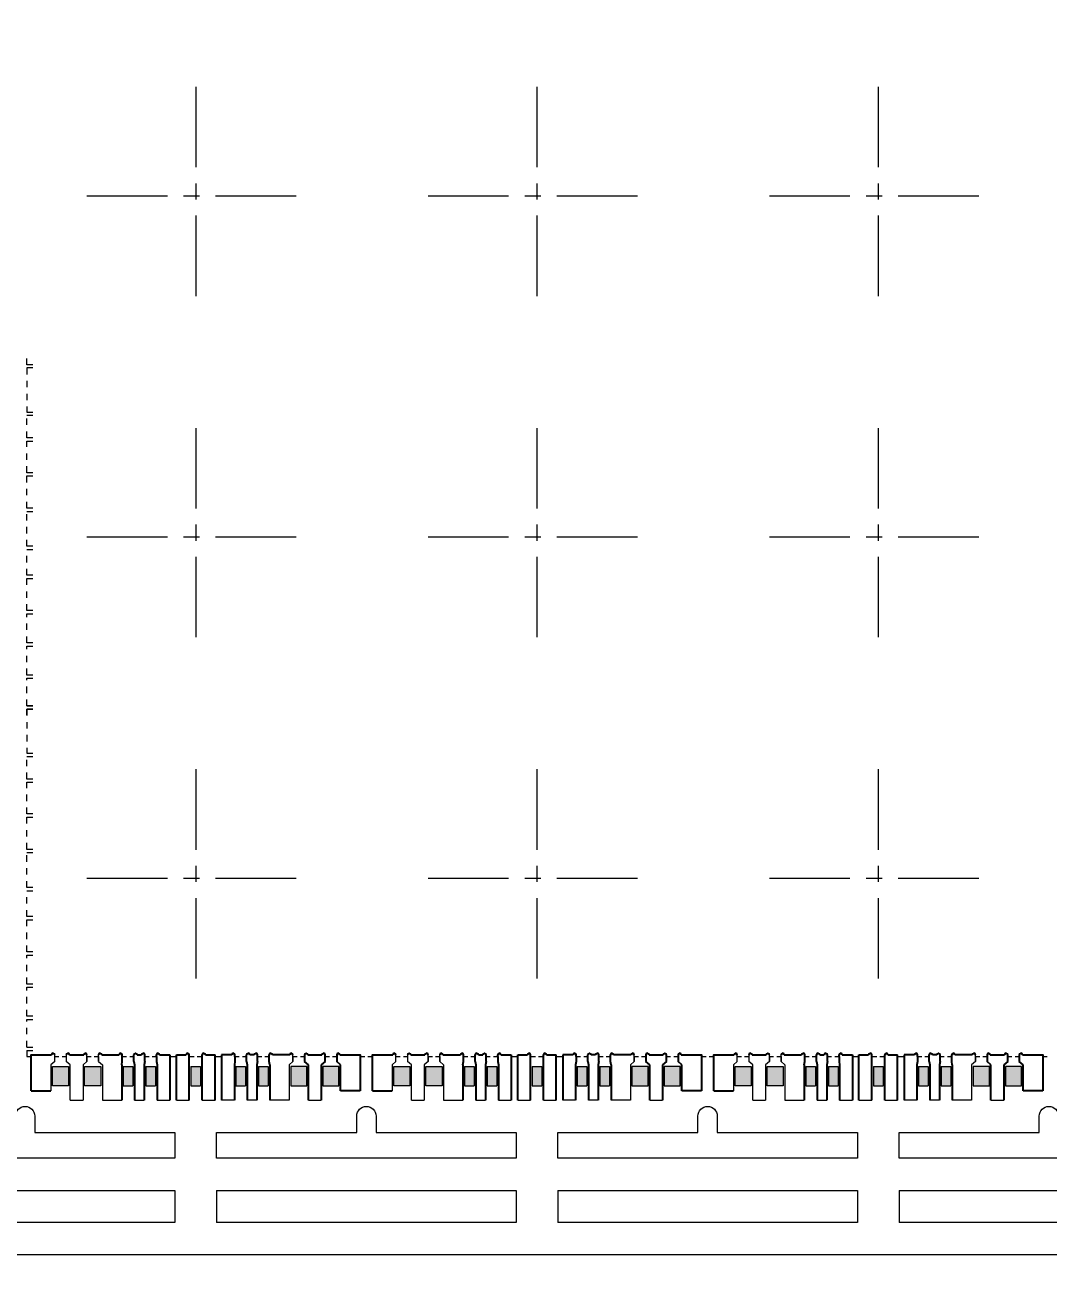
# Model space of a CAD drawing. Header units: millimetres. Extents: x 4066 to 4192, y 1600 to 1759.
# Drawn here: x 4108.54 to 4124.44, y 1672.85 to 1692.32 of the extents above; entities that cross this region are included whole.
import ezdxf

# ---------------------------------------------------------------- set-up
doc = ezdxf.new("R2010")
doc.units = ezdxf.units.MM
doc.linetypes.add('CENTER', pattern=[2, 1.25, -0.25, 0.25, -0.25])
doc.linetypes.add('HIDDEN', pattern=[0.375, 0.25, -0.125])
for name, color, linetype in [('1', 7, 'Continuous'), ('1D', 4, 'Continuous'), ('中心线', 1, 'CENTER')]:
    doc.layers.add(name, color=color, linetype=linetype)
doc.layers.add('AM_8', color=3, linetype='Continuous', lineweight=15)
doc.layers.add('标注线', color=3, linetype='Continuous', lineweight=18)
doc.styles.get("Standard").update_dxf_attribs({"font": 'SimSun.ttf'})
doc.dimstyles.new('ISO-25', dxfattribs={"dimtxt": 0.1, "dimasz": 0.08, "dimexe": 0.015, "dimexo": 0.015, "dimgap": 0.02, "dimtad": 0, "dimzin": 1, "dimdsep": 46, "dimtxsty": 'Standard', "dimcen": 0.1, "dimadec": 0, "dimazin": 0, "dimtfac": 1, "dimtmove": 0, "dimatfit": 3, "dimfxl": 1, "dimarcsym": 0})

# ---------------------------------------------------------------- blocks, each defined once
blk = doc.blocks.new('*D39')
at = {"layer": 'Defpoints', "color": 0, "transparency": 16777216}
for p in [(4129.593, 1745.709), (4094.843, 1673.221), (4096.641, 1661.293)]:
    blk.add_point(p, dxfattribs=at)
at = {"layer": '标注线', "color": 0, "lineweight": 5, "transparency": 16777216}
for p, q in [((4094.843, 1673.206), (4094.843, 1665.293)), ((4094.843, 1665.293), (4096.641, 1663.293)), ((4096.641, 1663.293), (4096.641, 1661.293))]:
    blk.add_line(p, q, dxfattribs=at)
at = {"layer": '标注线', "color": 0, "lineweight": 5, "transparency": 16777216, "insert": (4096.641, 1658.896), "char_height": 1.15, "attachment_point": 5, "rotation": 90}
blk.add_mtext('34.750', dxfattribs=at)

msp = doc.modelspace()

# ---------------------------------------------------------------- hatches: boundary and pattern name
at = {"layer": 'AM_8', "linetype": 'ByBlock'}
h = msp.add_hatch(dxfattribs=at)
h.set_pattern_fill('GLASS', color=3, scale=0.002)
h.set_pattern_definition([(236.3099, (10.63048, 0.03556), (-0.050800067793, -0.101599977535), [0.018316194, -0.1648457968]), (236.3099, (10.631496, 0.032512), (-0.050800067793, -0.101599977535), [0.0109897164, -0.1721722744]), (236.3099, (10.6254, 0.032512), (-0.050800067793, -0.101599977535), [0.0109897164, -0.1721722744])])
h.paths.add_polyline_path([(4108.9681, 1675.8464), (4108.9681, 1676.1464), (4109.2181, 1676.1464), (4109.2181, 1675.8464)])
h.paths.add_polyline_path([(4109.4681, 1675.8464), (4109.4681, 1676.1464), (4109.7181, 1676.1464), (4109.7181, 1675.8464)])
h.paths.add_polyline_path([(4112.6681, 1676.1464), (4112.6681, 1675.8464), (4112.9181, 1675.8464), (4112.9181, 1676.1464)])
h.paths.add_polyline_path([(4113.1681, 1676.1464), (4113.1681, 1675.8464), (4113.4181, 1675.8464), (4113.4181, 1676.1464)])
h.paths.add_polyline_path([(4110.0681, 1676.1464), (4110.0681, 1675.8464), (4110.2181, 1675.8464), (4110.2181, 1676.1464)])
h.paths.add_polyline_path([(4110.4181, 1676.1464), (4110.4181, 1675.8464), (4110.5681, 1675.8464), (4110.5681, 1676.1464)])
h.paths.add_polyline_path([(4112.1681, 1676.1464), (4112.1681, 1675.8464), (4112.3181, 1675.8464), (4112.3181, 1676.1464)])
h.paths.add_polyline_path([(4111.8181, 1676.1464), (4111.8181, 1675.8464), (4111.9681, 1675.8464), (4111.9681, 1676.1464)])
h.paths.add_polyline_path([(4111.1181, 1676.1464), (4111.1181, 1675.8464), (4111.2681, 1675.8464), (4111.2681, 1676.1464)])
h = msp.add_hatch(dxfattribs=at)
h.set_pattern_fill('GLASS', color=3, scale=0.002)
h.set_pattern_definition([(236.3099, (15.93048, 0.03556), (-0.050800067793, -0.101599977535), [0.018316194, -0.1648457968]), (236.3099, (15.931496, 0.032512), (-0.050800067793, -0.101599977535), [0.0109897164, -0.1721722744]), (236.3099, (15.9254, 0.032512), (-0.050800067793, -0.101599977535), [0.0109897164, -0.1721722744])])
h.paths.add_polyline_path([(4114.2681, 1675.8464), (4114.2681, 1676.1464), (4114.5181, 1676.1464), (4114.5181, 1675.8464)])
h.paths.add_polyline_path([(4114.7681, 1675.8464), (4114.7681, 1676.1464), (4115.0181, 1676.1464), (4115.0181, 1675.8464)])
h.paths.add_polyline_path([(4117.9681, 1676.1464), (4117.9681, 1675.8464), (4118.2181, 1675.8464), (4118.2181, 1676.1464)])
h.paths.add_polyline_path([(4118.4681, 1676.1464), (4118.4681, 1675.8464), (4118.7181, 1675.8464), (4118.7181, 1676.1464)])
h.paths.add_polyline_path([(4115.3681, 1676.1464), (4115.3681, 1675.8464), (4115.5181, 1675.8464), (4115.5181, 1676.1464)])
h.paths.add_polyline_path([(4115.7181, 1676.1464), (4115.7181, 1675.8464), (4115.8681, 1675.8464), (4115.8681, 1676.1464)])
h.paths.add_polyline_path([(4117.4681, 1676.1464), (4117.4681, 1675.8464), (4117.6181, 1675.8464), (4117.6181, 1676.1464)])
h.paths.add_polyline_path([(4117.1181, 1676.1464), (4117.1181, 1675.8464), (4117.2681, 1675.8464), (4117.2681, 1676.1464)])
h.paths.add_polyline_path([(4116.4181, 1676.1464), (4116.4181, 1675.8464), (4116.5681, 1675.8464), (4116.5681, 1676.1464)])
h = msp.add_hatch(dxfattribs=at)
h.set_pattern_fill('GLASS', color=3, scale=0.002)
h.set_pattern_definition([(236.3099, (21.23048, 0.03556), (-0.050800067793, -0.101599977535), [0.018316194, -0.1648457968]), (236.3099, (21.231496, 0.032512), (-0.050800067793, -0.101599977535), [0.0109897164, -0.1721722744]), (236.3099, (21.2254, 0.032512), (-0.050800067793, -0.101599977535), [0.0109897164, -0.1721722744])])
h.paths.add_polyline_path([(4119.5681, 1675.8464), (4119.5681, 1676.1464), (4119.8181, 1676.1464), (4119.8181, 1675.8464)])
h.paths.add_polyline_path([(4120.0681, 1675.8464), (4120.0681, 1676.1464), (4120.3181, 1676.1464), (4120.3181, 1675.8464)])
h.paths.add_polyline_path([(4123.2681, 1676.1464), (4123.2681, 1675.8464), (4123.5181, 1675.8464), (4123.5181, 1676.1464)])
h.paths.add_polyline_path([(4123.7681, 1676.1464), (4123.7681, 1675.8464), (4124.0181, 1675.8464), (4124.0181, 1676.1464)])
h.paths.add_polyline_path([(4120.6681, 1676.1464), (4120.6681, 1675.8464), (4120.8181, 1675.8464), (4120.8181, 1676.1464)])
h.paths.add_polyline_path([(4121.0181, 1676.1464), (4121.0181, 1675.8464), (4121.1681, 1675.8464), (4121.1681, 1676.1464)])
h.paths.add_polyline_path([(4122.7681, 1676.1464), (4122.7681, 1675.8464), (4122.9181, 1675.8464), (4122.9181, 1676.1464)])
h.paths.add_polyline_path([(4122.4181, 1676.1464), (4122.4181, 1675.8464), (4122.5681, 1675.8464), (4122.5681, 1676.1464)])
h.paths.add_polyline_path([(4121.7181, 1676.1464), (4121.7181, 1675.8464), (4121.8681, 1675.8464), (4121.8681, 1676.1464)])

# ---------------------------------------------------------------- linework, layer by layer
at = {"lineweight": 5}
for p, q in [((4109.0031, 1676.2214, 0.0291), (4108.9431, 1676.1714, 0.0291)), ((4108.9431, 1676.1714, 0.0291), (4108.9431, 1675.7686, 0.0291)), ((4109.0031, 1676.2214, 0.0291), (4109.0031, 1676.3264, 0.0291)), ((4109.1831, 1676.3264, 0.0291), (4109.1831, 1676.2214, 0.0291)), ((4109.2431, 1676.1714, 0.0291), (4109.1831, 1676.2214, 0.0291)), ((4109.2431, 1675.6214, 0.0291), (4109.2431, 1676.1714, 0.0291)), ((4109.5031, 1676.2214, 0.0291), (4109.4431, 1676.1714, 0.0291)), ((4109.4431, 1676.1714, 0.0291), (4109.4431, 1675.6214, 0.0291)), ((4109.5031, 1676.2214, 0.0291), (4109.5031, 1676.3264, 0.0291)), ((4109.5031, 1676.3014, 0.0291), (4109.5031, 1676.2214, 0.0291)), ((4109.6831, 1676.2214, 0.0291), (4109.6831, 1676.3264, 0.0291)), ((4109.6831, 1676.3014, 0.0291), (4109.6831, 1676.2214, 0.0291)), ((4109.6831, 1676.2214, 0.0291), (4109.7431, 1676.1714, 0.0291)), ((4109.7431, 1676.1714, 0.0291), (4109.7431, 1675.6214, 0.0291)), ((4112.7031, 1676.2214, 0.0291), (4112.6431, 1676.1714, 0.0291)), ((4112.6431, 1676.1714, 0.0291), (4112.6431, 1675.6214, 0.0291)), ((4112.7031, 1676.2214, 0.0291), (4112.7031, 1676.3264, 0.0291)), ((4112.7031, 1676.3014, 0.0291), (4112.7031, 1676.2214, 0.0291)), ((4114.3031, 1676.2214, 0.0291), (4114.2431, 1676.1714, 0.0291)), ((4114.2431, 1676.1714, 0.0291), (4114.2431, 1675.7686, 0.0291)), ((4114.3031, 1676.2214, 0.0291), (4114.3031, 1676.3264, 0.0291)), ((4114.4831, 1676.3264, 0.0291), (4114.4831, 1676.2214, 0.0291)), ((4114.5431, 1676.1714, 0.0291), (4114.4831, 1676.2214, 0.0291)), ((4114.5431, 1675.6214, 0.0291), (4114.5431, 1676.1714, 0.0291)), ((4114.8031, 1676.2214, 0.0291), (4114.7431, 1676.1714, 0.0291)), ((4114.7431, 1676.1714, 0.0291), (4114.7431, 1675.6214, 0.0291)), ((4114.8031, 1676.2214, 0.0291), (4114.8031, 1676.3264, 0.0291)), ((4114.8031, 1676.3014, 0.0291), (4114.8031, 1676.2214, 0.0291)), ((4114.9831, 1676.2214, 0.0291), (4114.9831, 1676.3264, 0.0291)), ((4114.9831, 1676.3014, 0.0291), (4114.9831, 1676.2214, 0.0291)), ((4114.9831, 1676.2214, 0.0291), (4115.0431, 1676.1714, 0.0291)), ((4115.0431, 1676.1714, 0.0291), (4115.0431, 1675.6214, 0.0291)), ((4118.0031, 1676.2214, 0.0291), (4117.9431, 1676.1714, 0.0291)), ((4117.9431, 1676.1714, 0.0291), (4117.9431, 1675.6214, 0.0291)), ((4118.0031, 1676.2214, 0.0291), (4118.0031, 1676.3264, 0.0291)), ((4118.0031, 1676.3014, 0.0291), (4118.0031, 1676.2214, 0.0291)), ((4119.6031, 1676.2214, 0.0291), (4119.5431, 1676.1714, 0.0291)), ((4119.5431, 1676.1714, 0.0291), (4119.5431, 1675.7686, 0.0291)), ((4119.6031, 1676.2214, 0.0291), (4119.6031, 1676.3264, 0.0291)), ((4119.7831, 1676.3264, 0.0291), (4119.7831, 1676.2214, 0.0291)), ((4119.8431, 1676.1714, 0.0291), (4119.7831, 1676.2214, 0.0291)), ((4119.8431, 1675.6214, 0.0291), (4119.8431, 1676.1714, 0.0291)), ((4120.1031, 1676.2214, 0.0291), (4120.0431, 1676.1714, 0.0291)), ((4120.0431, 1676.1714, 0.0291), (4120.0431, 1675.6214, 0.0291)), ((4120.1031, 1676.2214, 0.0291), (4120.1031, 1676.3264, 0.0291)), ((4120.1031, 1676.3014, 0.0291), (4120.1031, 1676.2214, 0.0291)), ((4120.2831, 1676.2214, 0.0291), (4120.2831, 1676.3264, 0.0291)), ((4120.2831, 1676.3014, 0.0291), (4120.2831, 1676.2214, 0.0291)), ((4120.2831, 1676.2214, 0.0291), (4120.3431, 1676.1714, 0.0291)), ((4120.3431, 1676.1714, 0.0291), (4120.3431, 1675.6214, 0.0291)), ((4123.3031, 1676.2214, 0.0291), (4123.2431, 1676.1714, 0.0291)), ((4123.2431, 1676.1714, 0.0291), (4123.2431, 1675.6214, 0.0291)), ((4123.3031, 1676.2214, 0.0291), (4123.3031, 1676.3264, 0.0291)), ((4123.3031, 1676.3014, 0.0291), (4123.3031, 1676.2214, 0.0291)), ((4109.2431, 1675.6214, 0.0291), (4109.4431, 1675.6214, 0.0291)), ((4109.7431, 1675.6214, 0.0291), (4110.0431, 1675.6214, 0.0291)), ((4110.2431, 1675.6214, 0.0291), (4110.3931, 1675.6214, 0.0291)), ((4110.5931, 1675.6214, 0.0291), (4110.7931, 1675.6214, 0.0291)), ((4110.8931, 1675.6214, 0.0291), (4111.0931, 1675.6214, 0.0291)), ((4111.2931, 1675.6214, 0.0291), (4111.4931, 1675.6214, 0.0291)), ((4111.7931, 1675.6214, 0.0291), (4111.5931, 1675.6214, 0.0291)), ((4112.1431, 1675.6214, 0.0291), (4111.9931, 1675.6214, 0.0291)), ((4112.6431, 1675.6214, 0.0291), (4112.3431, 1675.6214, 0.0291)), ((4112.9431, 1675.6214, 0.0291), (4113.1431, 1675.6214, 0.0291)), ((4114.5431, 1675.6214, 0.0291), (4114.7431, 1675.6214, 0.0291)), ((4115.0431, 1675.6214, 0.0291), (4115.3431, 1675.6214, 0.0291)), ((4115.5431, 1675.6214, 0.0291), (4115.6931, 1675.6214, 0.0291)), ((4115.8931, 1675.6214, 0.0291), (4116.0931, 1675.6214, 0.0291)), ((4116.1931, 1675.6214, 0.0291), (4116.3931, 1675.6214, 0.0291)), ((4116.5931, 1675.6214, 0.0291), (4116.7931, 1675.6214, 0.0291)), ((4117.0931, 1675.6214, 0.0291), (4116.8931, 1675.6214, 0.0291)), ((4117.4431, 1675.6214, 0.0291), (4117.2931, 1675.6214, 0.0291)), ((4117.9431, 1675.6214, 0.0291), (4117.6431, 1675.6214, 0.0291)), ((4118.2431, 1675.6214, 0.0291), (4118.4431, 1675.6214, 0.0291)), ((4119.8431, 1675.6214, 0.0291), (4120.0431, 1675.6214, 0.0291)), ((4120.3431, 1675.6214, 0.0291), (4120.6431, 1675.6214, 0.0291)), ((4120.8431, 1675.6214, 0.0291), (4120.9931, 1675.6214, 0.0291)), ((4121.1931, 1675.6214, 0.0291), (4121.3931, 1675.6214, 0.0291)), ((4121.4931, 1675.6214, 0.0291), (4121.6931, 1675.6214, 0.0291)), ((4121.8931, 1675.6214, 0.0291), (4122.0931, 1675.6214, 0.0291)), ((4122.3931, 1675.6214, 0.0291), (4122.1931, 1675.6214, 0.0291)), ((4122.7431, 1675.6214, 0.0291), (4122.5931, 1675.6214, 0.0291)), ((4123.2431, 1675.6214, 0.0291), (4122.9431, 1675.6214, 0.0291)), ((4123.5431, 1675.6214, 0.0291), (4123.7431, 1675.6214, 0.0291))]:
    msp.add_line(p, q, dxfattribs=at)
at = {"color": 0}
for p, q in [((4110.0431, 1676.1714, 0.0291), (4110.0531, 1676.2214, 0.0291)), ((4110.0431, 1676.1714, 0.0291), (4110.0431, 1675.6214, 0.0291)), ((4110.0531, 1676.2214, 0.0291), (4110.0531, 1676.3014, 0.0291)), ((4110.2331, 1676.2214, 0.0291), (4110.2431, 1676.1714, 0.0291)), ((4110.2431, 1676.1714, 0.0291), (4110.2431, 1675.6214, 0.0291)), ((4110.4031, 1676.2214, 0.0291), (4110.3931, 1676.1714, 0.0291)), ((4110.3931, 1676.1714, 0.0291), (4110.3931, 1675.6214, 0.0291)), ((4110.5831, 1676.3014, 0.0291), (4110.5831, 1676.2214, 0.0291)), ((4110.5831, 1676.2214, 0.0291), (4110.5931, 1676.1714, 0.0291)), ((4110.5931, 1676.1714, 0.0291), (4110.5931, 1675.6214, 0.0291)), ((4110.8931, 1675.6214, 0.0291), (4110.8931, 1676.3264, 0.0291)), ((4111.0931, 1675.6214, 0.0291), (4111.0931, 1676.3264, 0.0291)), ((4111.2931, 1675.6214, 0.0291), (4111.2931, 1676.3264, 0.0291)), ((4111.4931, 1675.6214, 0.0291), (4111.4931, 1676.3264, 0.0291)), ((4111.8031, 1676.2214, 0.0291), (4111.7931, 1676.1714, 0.0291)), ((4111.7931, 1676.1714, 0.0291), (4111.7931, 1675.6214, 0.0291)), ((4111.8031, 1676.3014, 0.0291), (4111.8031, 1676.2214, 0.0291)), ((4111.9831, 1676.2214, 0.0291), (4111.9931, 1676.1714, 0.0291)), ((4111.9931, 1676.1714, 0.0291), (4111.9931, 1675.6214, 0.0291)), ((4112.1531, 1676.2214, 0.0291), (4112.1431, 1676.1714, 0.0291)), ((4112.1431, 1676.1714, 0.0291), (4112.1431, 1675.6214, 0.0291)), ((4112.3331, 1676.2214, 0.0291), (4112.3331, 1676.3014, 0.0291)), ((4112.3431, 1676.1714, 0.0291), (4112.3331, 1676.2214, 0.0291)), ((4112.3431, 1676.1714, 0.0291), (4112.3431, 1675.6214, 0.0291)), ((4112.8831, 1676.3264, 0.0291), (4112.8831, 1676.2214, 0.0291)), ((4113.2031, 1676.2214, 0.0291), (4113.2031, 1676.3264, 0.0291)), ((4113.3831, 1676.3264, 0.0291), (4113.3831, 1676.2214, 0.0291)), ((4115.3431, 1676.1714, 0.0291), (4115.3531, 1676.2214, 0.0291)), ((4115.3431, 1676.1714, 0.0291), (4115.3431, 1675.6214, 0.0291)), ((4115.3531, 1676.2214, 0.0291), (4115.3531, 1676.3014, 0.0291)), ((4115.5331, 1676.2214, 0.0291), (4115.5431, 1676.1714, 0.0291)), ((4115.5431, 1676.1714, 0.0291), (4115.5431, 1675.6214, 0.0291)), ((4115.7031, 1676.2214, 0.0291), (4115.6931, 1676.1714, 0.0291)), ((4115.6931, 1676.1714, 0.0291), (4115.6931, 1675.6214, 0.0291)), ((4115.8831, 1676.3014, 0.0291), (4115.8831, 1676.2214, 0.0291)), ((4115.8831, 1676.2214, 0.0291), (4115.8931, 1676.1714, 0.0291)), ((4115.8931, 1676.1714, 0.0291), (4115.8931, 1675.6214, 0.0291)), ((4116.1931, 1675.6214, 0.0291), (4116.1931, 1676.3264, 0.0291)), ((4116.3931, 1675.6214, 0.0291), (4116.3931, 1676.3264, 0.0291)), ((4116.5931, 1675.6214, 0.0291), (4116.5931, 1676.3264, 0.0291)), ((4116.7931, 1675.6214, 0.0291), (4116.7931, 1676.3264, 0.0291)), ((4117.1031, 1676.2214, 0.0291), (4117.0931, 1676.1714, 0.0291)), ((4117.0931, 1676.1714, 0.0291), (4117.0931, 1675.6214, 0.0291)), ((4117.1031, 1676.3014, 0.0291), (4117.1031, 1676.2214, 0.0291)), ((4117.2831, 1676.2214, 0.0291), (4117.2931, 1676.1714, 0.0291)), ((4117.2931, 1676.1714, 0.0291), (4117.2931, 1675.6214, 0.0291)), ((4117.4531, 1676.2214, 0.0291), (4117.4431, 1676.1714, 0.0291)), ((4117.4431, 1676.1714, 0.0291), (4117.4431, 1675.6214, 0.0291)), ((4117.6331, 1676.2214, 0.0291), (4117.6331, 1676.3014, 0.0291)), ((4117.6431, 1676.1714, 0.0291), (4117.6331, 1676.2214, 0.0291)), ((4117.6431, 1676.1714, 0.0291), (4117.6431, 1675.6214, 0.0291)), ((4118.1831, 1676.3264, 0.0291), (4118.1831, 1676.2214, 0.0291)), ((4118.5031, 1676.2214, 0.0291), (4118.5031, 1676.3264, 0.0291)), ((4118.6831, 1676.3264, 0.0291), (4118.6831, 1676.2214, 0.0291)), ((4120.6431, 1676.1714, 0.0291), (4120.6531, 1676.2214, 0.0291)), ((4120.6431, 1676.1714, 0.0291), (4120.6431, 1675.6214, 0.0291)), ((4120.6531, 1676.2214, 0.0291), (4120.6531, 1676.3014, 0.0291)), ((4120.8331, 1676.2214, 0.0291), (4120.8431, 1676.1714, 0.0291)), ((4120.8431, 1676.1714, 0.0291), (4120.8431, 1675.6214, 0.0291)), ((4121.0031, 1676.2214, 0.0291), (4120.9931, 1676.1714, 0.0291)), ((4120.9931, 1676.1714, 0.0291), (4120.9931, 1675.6214, 0.0291)), ((4121.1831, 1676.3014, 0.0291), (4121.1831, 1676.2214, 0.0291)), ((4121.1831, 1676.2214, 0.0291), (4121.1931, 1676.1714, 0.0291)), ((4121.1931, 1676.1714, 0.0291), (4121.1931, 1675.6214, 0.0291)), ((4121.4931, 1675.6214, 0.0291), (4121.4931, 1676.3264, 0.0291)), ((4121.6931, 1675.6214, 0.0291), (4121.6931, 1676.3264, 0.0291)), ((4121.8931, 1675.6214, 0.0291), (4121.8931, 1676.3264, 0.0291)), ((4122.0931, 1675.6214, 0.0291), (4122.0931, 1676.3264, 0.0291)), ((4122.4031, 1676.2214, 0.0291), (4122.3931, 1676.1714, 0.0291)), ((4122.3931, 1676.1714, 0.0291), (4122.3931, 1675.6214, 0.0291)), ((4122.4031, 1676.3014, 0.0291), (4122.4031, 1676.2214, 0.0291)), ((4122.5831, 1676.2214, 0.0291), (4122.5931, 1676.1714, 0.0291)), ((4122.5931, 1676.1714, 0.0291), (4122.5931, 1675.6214, 0.0291)), ((4122.7531, 1676.2214, 0.0291), (4122.7431, 1676.1714, 0.0291)), ((4122.7431, 1676.1714, 0.0291), (4122.7431, 1675.6214, 0.0291)), ((4122.9331, 1676.2214, 0.0291), (4122.9331, 1676.3014, 0.0291)), ((4122.9431, 1676.1714, 0.0291), (4122.9331, 1676.2214, 0.0291)), ((4122.9431, 1676.1714, 0.0291), (4122.9431, 1675.6214, 0.0291)), ((4123.4831, 1676.3264, 0.0291), (4123.4831, 1676.2214, 0.0291)), ((4123.8031, 1676.2214, 0.0291), (4123.8031, 1676.3264, 0.0291)), ((4123.9831, 1676.3264, 0.0291), (4123.9831, 1676.2214, 0.0291))]:
    msp.add_line(p, q, dxfattribs=at)
for p, q in [((4110.0531, 1676.3014, 0.0291), (4110.0531, 1676.3264, 0.0291)), ((4110.2331, 1676.2214, 0.0291), (4110.2331, 1676.3264, 0.0291)), ((4110.4031, 1676.2214, 0.0291), (4110.4031, 1676.3264, 0.0291)), ((4110.5831, 1676.3014, 0.0291), (4110.5831, 1676.3264, 0.0291)), ((4111.8031, 1676.3014, 0.0291), (4111.8031, 1676.3264, 0.0291)), ((4111.9831, 1676.2214, 0.0291), (4111.9831, 1676.3264, 0.0291)), ((4112.1531, 1676.2214, 0.0291), (4112.1531, 1676.3264, 0.0291)), ((4112.3331, 1676.3014, 0.0291), (4112.3331, 1676.3264, 0.0291)), ((4112.9431, 1676.1714, 0.0291), (4112.8831, 1676.2214, 0.0291)), ((4112.9431, 1675.6214, 0.0291), (4112.9431, 1676.1714, 0.0291)), ((4113.2031, 1676.2214, 0.0291), (4113.1431, 1676.1714, 0.0291)), ((4113.1431, 1676.1714, 0.0291), (4113.1431, 1675.6214, 0.0291)), ((4113.4431, 1676.1714, 0.0291), (4113.3831, 1676.2214, 0.0291)), ((4113.4431, 1675.7686, 0.0291), (4113.4431, 1676.1714, 0.0291)), ((4115.3531, 1676.3014, 0.0291), (4115.3531, 1676.3264, 0.0291)), ((4115.5331, 1676.2214, 0.0291), (4115.5331, 1676.3264, 0.0291)), ((4115.7031, 1676.2214, 0.0291), (4115.7031, 1676.3264, 0.0291)), ((4115.8831, 1676.3014, 0.0291), (4115.8831, 1676.3264, 0.0291)), ((4117.1031, 1676.3014, 0.0291), (4117.1031, 1676.3264, 0.0291)), ((4117.2831, 1676.2214, 0.0291), (4117.2831, 1676.3264, 0.0291)), ((4117.4531, 1676.2214, 0.0291), (4117.4531, 1676.3264, 0.0291)), ((4117.6331, 1676.3014, 0.0291), (4117.6331, 1676.3264, 0.0291)), ((4118.2431, 1676.1714, 0.0291), (4118.1831, 1676.2214, 0.0291)), ((4118.2431, 1675.6214, 0.0291), (4118.2431, 1676.1714, 0.0291)), ((4118.5031, 1676.2214, 0.0291), (4118.4431, 1676.1714, 0.0291)), ((4118.4431, 1676.1714, 0.0291), (4118.4431, 1675.6214, 0.0291)), ((4118.7431, 1676.1714, 0.0291), (4118.6831, 1676.2214, 0.0291)), ((4118.7431, 1675.7686, 0.0291), (4118.7431, 1676.1714, 0.0291)), ((4120.6531, 1676.3014, 0.0291), (4120.6531, 1676.3264, 0.0291)), ((4120.8331, 1676.2214, 0.0291), (4120.8331, 1676.3264, 0.0291)), ((4121.0031, 1676.2214, 0.0291), (4121.0031, 1676.3264, 0.0291)), ((4121.1831, 1676.3014, 0.0291), (4121.1831, 1676.3264, 0.0291)), ((4122.4031, 1676.3014, 0.0291), (4122.4031, 1676.3264, 0.0291)), ((4122.5831, 1676.2214, 0.0291), (4122.5831, 1676.3264, 0.0291)), ((4122.7531, 1676.2214, 0.0291), (4122.7531, 1676.3264, 0.0291)), ((4122.9331, 1676.3014, 0.0291), (4122.9331, 1676.3264, 0.0291)), ((4123.5431, 1676.1714, 0.0291), (4123.4831, 1676.2214, 0.0291)), ((4123.5431, 1675.6214, 0.0291), (4123.5431, 1676.1714, 0.0291)), ((4123.8031, 1676.2214, 0.0291), (4123.7431, 1676.1714, 0.0291)), ((4123.7431, 1676.1714, 0.0291), (4123.7431, 1675.6214, 0.0291)), ((4124.0431, 1676.1714, 0.0291), (4123.9831, 1676.2214, 0.0291)), ((4124.0431, 1675.7686, 0.0291), (4124.0431, 1676.1714, 0.0291)), ((4108.6381, 1675.7686, 0.0291), (4108.9431, 1675.7686, 0.0291)), ((4113.7481, 1675.7686, 0.0291), (4113.4431, 1675.7686, 0.0291)), ((4113.9381, 1675.7686, 0.0291), (4114.2431, 1675.7686, 0.0291)), ((4119.0481, 1675.7686, 0.0291), (4118.7431, 1675.7686, 0.0291)), ((4119.2381, 1675.7686, 0.0291), (4119.5431, 1675.7686, 0.0291)), ((4124.3481, 1675.7686, 0.0291), (4124.0431, 1675.7686, 0.0291))]:
    msp.add_line(p, q)
at = {"color": 0, "elevation": 0.0291}
for points in [[(4108.6381, 1675.7686), (4108.6381, 1676.3264), (4108.9531, 1676.3264)], [(4109.2331, 1676.3264), (4109.4531, 1676.3264)], [(4109.7331, 1676.3264), (4110.0031, 1676.3264)], [(4110.2831, 1676.3264), (4110.3531, 1676.3264)], [(4110.6331, 1676.3264), (4110.7931, 1676.3264)], [(4110.7931, 1676.3264), (4110.7931, 1675.6214)], [(4110.8931, 1676.3264), (4111.0431, 1676.3264)], [(4111.3431, 1676.3264), (4111.4931, 1676.3264)], [(4111.5931, 1676.3264), (4111.5931, 1675.6214)], [(4111.7531, 1676.3264), (4111.5931, 1676.3264)], [(4112.1031, 1676.3264), (4112.0331, 1676.3264)], [(4112.6531, 1676.3264), (4112.3831, 1676.3264)], [(4112.9331, 1676.3264), (4113.1531, 1676.3264)], [(4113.4331, 1676.3264), (4113.7481, 1676.3264), (4113.7481, 1675.7686)], [(4113.9381, 1675.7686), (4113.9381, 1676.3264), (4114.2531, 1676.3264)], [(4114.5331, 1676.3264), (4114.7531, 1676.3264)], [(4115.0331, 1676.3264), (4115.3031, 1676.3264)], [(4115.5831, 1676.3264), (4115.6531, 1676.3264)], [(4115.9331, 1676.3264), (4116.0931, 1676.3264)], [(4116.0931, 1676.3264), (4116.0931, 1675.6214)], [(4116.1931, 1676.3264), (4116.3431, 1676.3264)], [(4116.6431, 1676.3264), (4116.7931, 1676.3264)], [(4116.8931, 1676.3264), (4116.8931, 1675.6214)], [(4117.0531, 1676.3264), (4116.8931, 1676.3264)], [(4117.4031, 1676.3264), (4117.3331, 1676.3264)], [(4117.9531, 1676.3264), (4117.6831, 1676.3264)], [(4118.2331, 1676.3264), (4118.4531, 1676.3264)], [(4118.7331, 1676.3264), (4119.0481, 1676.3264), (4119.0481, 1675.7686)], [(4119.2381, 1675.7686), (4119.2381, 1676.3264), (4119.5531, 1676.3264)], [(4119.8331, 1676.3264), (4120.0531, 1676.3264)], [(4120.3331, 1676.3264), (4120.6031, 1676.3264)], [(4120.8831, 1676.3264), (4120.9531, 1676.3264)], [(4121.2331, 1676.3264), (4121.3931, 1676.3264)], [(4121.3931, 1676.3264), (4121.3931, 1675.6214)], [(4121.4931, 1676.3264), (4121.6431, 1676.3264)], [(4121.9431, 1676.3264), (4122.0931, 1676.3264)], [(4122.1931, 1676.3264), (4122.1931, 1675.6214)], [(4122.3531, 1676.3264), (4122.1931, 1676.3264)], [(4122.7031, 1676.3264), (4122.6331, 1676.3264)], [(4123.2531, 1676.3264), (4122.9831, 1676.3264)], [(4123.5331, 1676.3264), (4123.7531, 1676.3264)], [(4124.0331, 1676.3264), (4124.3481, 1676.3264), (4124.3481, 1675.7686)]]:
    msp.add_lwpolyline(points, dxfattribs=at)
for centre in [(4108.9781, 1676.3264, 0.0291), (4109.2081, 1676.3264, 0.0291), (4109.4781, 1676.3264, 0.0291), (4109.7081, 1676.3264, 0.0291), (4110.0281, 1676.3264, 0.0291), (4110.2581, 1676.3264, 0.0291), (4110.3781, 1676.3264, 0.0291), (4110.6081, 1676.3264, 0.0291), (4111.0681, 1676.3264, 0.0291), (4111.3181, 1676.3264, 0.0291), (4111.7781, 1676.3264, 0.0291), (4112.0081, 1676.3264, 0.0291), (4112.1281, 1676.3264, 0.0291), (4112.3581, 1676.3264, 0.0291), (4112.6781, 1676.3264, 0.0291), (4112.9081, 1676.3264, 0.0291), (4113.1781, 1676.3264, 0.0291), (4113.4081, 1676.3264, 0.0291), (4114.2781, 1676.3264, 0.0291), (4114.5081, 1676.3264, 0.0291), (4114.7781, 1676.3264, 0.0291), (4115.0081, 1676.3264, 0.0291), (4115.3281, 1676.3264, 0.0291), (4115.5581, 1676.3264, 0.0291), (4115.6781, 1676.3264, 0.0291), (4115.9081, 1676.3264, 0.0291), (4116.3681, 1676.3264, 0.0291), (4116.6181, 1676.3264, 0.0291), (4117.0781, 1676.3264, 0.0291), (4117.3081, 1676.3264, 0.0291), (4117.4281, 1676.3264, 0.0291), (4117.6581, 1676.3264, 0.0291), (4117.9781, 1676.3264, 0.0291), (4118.2081, 1676.3264, 0.0291), (4118.4781, 1676.3264, 0.0291), (4118.7081, 1676.3264, 0.0291), (4119.5781, 1676.3264, 0.0291), (4119.8081, 1676.3264, 0.0291), (4120.0781, 1676.3264, 0.0291), (4120.3081, 1676.3264, 0.0291), (4120.6281, 1676.3264, 0.0291), (4120.8581, 1676.3264, 0.0291), (4120.9781, 1676.3264, 0.0291), (4121.2081, 1676.3264, 0.0291), (4121.6681, 1676.3264, 0.0291), (4121.9181, 1676.3264, 0.0291), (4122.3781, 1676.3264, 0.0291), (4122.6081, 1676.3264, 0.0291), (4122.7281, 1676.3264, 0.0291), (4122.9581, 1676.3264, 0.0291), (4123.2781, 1676.3264, 0.0291), (4123.5081, 1676.3264, 0.0291), (4123.7781, 1676.3264, 0.0291), (4124.0081, 1676.3264, 0.0291)]:
    msp.add_arc(centre, 0.025, 0, 180)
at = {"layer": '1', "lineweight": 5}
for p, q in [((4110.8681, 1674.2214, 0.0291), (4110.8681, 1673.7214, 0.0291)), ((4111.5181, 1674.2214, 0.0291), (4111.5181, 1673.7214, 0.0291)), ((4116.1681, 1674.2214, 0.0291), (4116.1681, 1673.7214, 0.0291)), ((4116.8181, 1674.2214, 0.0291), (4116.8181, 1673.7214, 0.0291)), ((4121.4681, 1674.2214, 0.0291), (4121.4681, 1673.7214, 0.0291)), ((4122.1181, 1674.2214, 0.0291), (4122.1181, 1673.7214, 0.0291))]:
    msp.add_line(p, q, dxfattribs=at)
at = {"layer": '1', "lineweight": 5, "elevation": 0.0291}
for points in [[(4108.3931, 1675.3764, -1), (4108.6931, 1675.3764), (4108.6931, 1675.1214), (4110.8681, 1675.1214), (4110.8681, 1674.7214), (4106.2181, 1674.7214), (4106.2181, 1675.1214), (4108.3931, 1675.1214)], [(4113.6931, 1675.3764, -1), (4113.9931, 1675.3764), (4113.9931, 1675.1214), (4116.1681, 1675.1214), (4116.1681, 1674.7214), (4111.5181, 1674.7214), (4111.5181, 1675.1214), (4113.6931, 1675.1214)], [(4118.9931, 1675.3764, -1), (4119.2931, 1675.3764), (4119.2931, 1675.1214), (4121.4681, 1675.1214), (4121.4681, 1674.7214), (4116.8181, 1674.7214), (4116.8181, 1675.1214), (4118.9931, 1675.1214)], [(4124.2931, 1675.3764, -1), (4124.5931, 1675.3764), (4124.5931, 1675.1214), (4126.7681, 1675.1214), (4126.7681, 1674.7214), (4122.1181, 1674.7214), (4122.1181, 1675.1214), (4124.2931, 1675.1214)]]:
    msp.add_lwpolyline(points, format="xyb", close=True, dxfattribs=at)
for points in [[(4106.2181, 1674.2214), (4110.8681, 1674.2214)], [(4111.5181, 1674.2214), (4116.1681, 1674.2214)], [(4116.8181, 1674.2214), (4121.4681, 1674.2214)], [(4122.1181, 1674.2214), (4126.7681, 1674.2214)], [(4110.8681, 1673.7214), (4106.2181, 1673.7214)], [(4116.1681, 1673.7214), (4111.5181, 1673.7214)], [(4121.4681, 1673.7214), (4116.8181, 1673.7214)], [(4126.7681, 1673.7214), (4122.1181, 1673.7214)]]:
    msp.add_lwpolyline(points, dxfattribs=at)
at = {"layer": '1D', "linetype": 'HIDDEN', "lineweight": 5, "ltscale": 0.15}
for p, q in [((4108.5681, 1682.1764, 0.0291), (4108.6631, 1682.1764, 0.0291)), ((4108.5681, 1681.7464, 0.0291), (4108.5681, 1682.1764, 0.0291)), ((4108.5681, 1681.7464, 0.0291), (4108.6631, 1681.7464, 0.0291)), ((4108.5681, 1681.6964, 0.0291), (4108.6631, 1681.6964, 0.0291)), ((4108.5681, 1681.6014, 0.0291), (4108.5681, 1681.6964, 0.0291)), ((4108.5681, 1676.8764, 0.0291), (4108.6631, 1676.8764, 0.0291)), ((4108.5681, 1676.4464, 0.0291), (4108.5681, 1676.8764, 0.0291)), ((4108.5681, 1676.4464, 0.0291), (4108.6631, 1676.4464, 0.0291)), ((4108.5681, 1676.3964, 0.0291), (4108.6631, 1676.3964, 0.0291)), ((4108.5681, 1676.3964, 0.0291), (4108.5681, 1676.3014, 0.0291))]:
    msp.add_line(p, q, dxfattribs=at)
at = {"layer": '1D', "color": 1, "lineweight": 5, "elevation": 0.0291}
msp.add_lwpolyline([(4166.8431, 1673.2214), (4094.8431, 1673.2214), (4094.8431, 1743.2214), (4166.8431, 1743.2214)], dxfattribs=at)
at = {"layer": '1D', "linetype": 'HIDDEN', "lineweight": 5, "ltscale": 0.15, "elevation": 0.0291}
for points in [[(4108.6631, 1687.0464), (4108.5681, 1687.0464), (4108.5681, 1687.1414)], [(4108.6631, 1686.9964), (4108.5681, 1686.9964), (4108.5681, 1686.3114), (4108.6631, 1686.3114)], [(4108.6631, 1685.9114), (4108.5681, 1685.9114), (4108.5681, 1686.2614), (4108.6631, 1686.2614)], [(4108.6631, 1685.3689), (4108.5681, 1685.3689), (4108.5681, 1685.8614), (4108.6631, 1685.8614)], [(4108.6631, 1684.8189), (4108.5681, 1684.8189), (4108.5681, 1685.3189), (4108.6631, 1685.3189)], [(4108.6631, 1684.2264), (4108.5681, 1684.2264), (4108.5681, 1684.7689), (4108.6631, 1684.7689)], [(4108.6631, 1683.7764), (4108.5681, 1683.7764), (4108.5681, 1684.1764), (4108.6631, 1684.1764)], [(4108.6631, 1683.2264), (4108.5681, 1683.2264), (4108.5681, 1683.7264), (4108.6631, 1683.7264)], [(4108.6631, 1682.7264), (4108.5681, 1682.7264), (4108.5681, 1683.1764), (4108.6631, 1683.1764)], [(4108.6631, 1682.2264), (4108.5681, 1682.2264), (4108.5681, 1682.6764), (4108.6631, 1682.6764)], [(4108.6631, 1681.7464), (4108.5681, 1681.7464), (4108.5681, 1681.8414)], [(4108.6631, 1681.6964), (4108.5681, 1681.6964), (4108.5681, 1681.0114), (4108.6631, 1681.0114)], [(4108.6631, 1680.6114), (4108.5681, 1680.6114), (4108.5681, 1680.9614), (4108.6631, 1680.9614)], [(4108.6631, 1680.0689), (4108.5681, 1680.0689), (4108.5681, 1680.5614), (4108.6631, 1680.5614)], [(4108.6631, 1679.5189), (4108.5681, 1679.5189), (4108.5681, 1680.0189), (4108.6631, 1680.0189)], [(4108.6631, 1678.9264), (4108.5681, 1678.9264), (4108.5681, 1679.4689), (4108.6631, 1679.4689)], [(4108.6631, 1678.4764), (4108.5681, 1678.4764), (4108.5681, 1678.8764), (4108.6631, 1678.8764)], [(4108.6631, 1677.9264), (4108.5681, 1677.9264), (4108.5681, 1678.4264), (4108.6631, 1678.4264)], [(4108.6631, 1677.4264), (4108.5681, 1677.4264), (4108.5681, 1677.8764), (4108.6631, 1677.8764)], [(4108.6631, 1676.9264), (4108.5681, 1676.9264), (4108.5681, 1677.3764), (4108.6631, 1677.3764)], [(4108.5681, 1676.3014), (4108.6381, 1676.3014)], [(4109.0031, 1676.3014), (4109.0681, 1676.3014)], [(4109.1181, 1676.3014), (4109.1831, 1676.3014)], [(4109.5031, 1676.3014), (4109.5681, 1676.3014)], [(4109.6181, 1676.3014), (4109.6831, 1676.3014)], [(4110.0531, 1676.3014), (4110.1181, 1676.3014)], [(4110.1681, 1676.3014), (4110.2331, 1676.3014)], [(4110.4031, 1676.3014), (4110.4681, 1676.3014)], [(4110.5181, 1676.3014), (4110.5831, 1676.3014)], [(4110.7931, 1676.3014), (4110.8931, 1676.3014)], [(4111.0931, 1676.3014), (4111.1681, 1676.3014)], [(4111.2181, 1676.3014), (4111.2931, 1676.3014)], [(4111.4931, 1676.3014), (4111.5931, 1676.3014)], [(4111.8031, 1676.3014), (4111.8681, 1676.3014)], [(4111.9181, 1676.3014), (4111.9831, 1676.3014)], [(4112.1531, 1676.3014), (4112.2181, 1676.3014)], [(4112.2681, 1676.3014), (4112.3331, 1676.3014)], [(4112.7031, 1676.3014), (4112.7681, 1676.3014)], [(4112.8181, 1676.3014), (4112.8831, 1676.3014)], [(4113.2031, 1676.3014), (4113.2681, 1676.3014)], [(4113.3181, 1676.3014), (4113.3831, 1676.3014)], [(4113.7481, 1676.3014), (4113.8181, 1676.3014)], [(4113.8681, 1676.3014), (4113.9381, 1676.3014)], [(4114.3031, 1676.3014), (4114.3681, 1676.3014)], [(4114.4181, 1676.3014), (4114.4831, 1676.3014)], [(4114.8031, 1676.3014), (4114.8681, 1676.3014)], [(4114.9181, 1676.3014), (4114.9831, 1676.3014)], [(4115.3531, 1676.3014), (4115.4181, 1676.3014)], [(4115.4681, 1676.3014), (4115.5331, 1676.3014)], [(4115.7031, 1676.3014), (4115.7681, 1676.3014)], [(4115.8181, 1676.3014), (4115.8831, 1676.3014)], [(4116.0931, 1676.3014), (4116.1931, 1676.3014)], [(4116.3931, 1676.3014), (4116.4681, 1676.3014)], [(4116.5181, 1676.3014), (4116.5931, 1676.3014)], [(4116.7931, 1676.3014), (4116.8931, 1676.3014)], [(4117.1031, 1676.3014), (4117.1681, 1676.3014)], [(4117.2181, 1676.3014), (4117.2831, 1676.3014)], [(4117.4531, 1676.3014), (4117.5181, 1676.3014)], [(4117.5681, 1676.3014), (4117.6331, 1676.3014)], [(4118.0031, 1676.3014), (4118.0681, 1676.3014)], [(4118.1181, 1676.3014), (4118.1831, 1676.3014)], [(4118.5031, 1676.3014), (4118.5681, 1676.3014)], [(4118.6181, 1676.3014), (4118.6831, 1676.3014)], [(4119.0481, 1676.3014), (4119.1181, 1676.3014)], [(4119.1681, 1676.3014), (4119.2381, 1676.3014)], [(4119.6031, 1676.3014), (4119.6681, 1676.3014)], [(4119.7181, 1676.3014), (4119.7831, 1676.3014)], [(4120.1031, 1676.3014), (4120.1681, 1676.3014)], [(4120.2181, 1676.3014), (4120.2831, 1676.3014)], [(4120.6531, 1676.3014), (4120.7181, 1676.3014)], [(4120.7681, 1676.3014), (4120.8331, 1676.3014)], [(4121.0031, 1676.3014), (4121.0681, 1676.3014)], [(4121.1181, 1676.3014), (4121.1831, 1676.3014)], [(4121.3931, 1676.3014), (4121.4931, 1676.3014)], [(4121.6931, 1676.3014), (4121.7681, 1676.3014)], [(4121.8181, 1676.3014), (4121.8931, 1676.3014)], [(4122.0931, 1676.3014), (4122.1931, 1676.3014)], [(4122.4031, 1676.3014), (4122.4681, 1676.3014)], [(4122.5181, 1676.3014), (4122.5831, 1676.3014)], [(4122.7531, 1676.3014), (4122.8181, 1676.3014)], [(4122.8681, 1676.3014), (4122.9331, 1676.3014)], [(4123.3031, 1676.3014), (4123.3681, 1676.3014)], [(4123.4181, 1676.3014), (4123.4831, 1676.3014)], [(4123.8031, 1676.3014), (4123.8681, 1676.3014)], [(4123.9181, 1676.3014), (4123.9831, 1676.3014)], [(4124.3481, 1676.3014), (4124.4181, 1676.3014)]]:
    msp.add_lwpolyline(points, dxfattribs=at)
at = {"layer": 'AM_8', "color": 3, "linetype": 'ByBlock'}
for p, q in [((4110.0681, 1676.1464, 0.0291), (4110.0681, 1675.8464, 0.0291)), ((4110.0681, 1676.1464, 0.0291), (4110.2181, 1676.1464, 0.0291)), ((4110.2181, 1676.1464, 0.0291), (4110.2181, 1675.8464, 0.0291)), ((4110.4181, 1676.1464, 0.0291), (4110.4181, 1675.8464, 0.0291)), ((4110.4181, 1676.1464, 0.0291), (4110.5681, 1676.1464, 0.0291)), ((4110.5681, 1676.1464, 0.0291), (4110.5681, 1675.8464, 0.0291)), ((4111.1181, 1676.1464, 0.0291), (4111.1181, 1675.8464, 0.0291)), ((4111.1181, 1676.1464, 0.0291), (4111.2681, 1676.1464, 0.0291)), ((4111.2681, 1676.1464, 0.0291), (4111.2681, 1675.8464, 0.0291)), ((4111.8181, 1676.1464, 0.0291), (4111.8181, 1675.8464, 0.0291)), ((4111.8181, 1676.1464, 0.0291), (4111.9681, 1676.1464, 0.0291)), ((4111.9681, 1676.1464, 0.0291), (4111.9681, 1675.8464, 0.0291)), ((4112.1681, 1676.1464, 0.0291), (4112.1681, 1675.8464, 0.0291)), ((4112.1681, 1676.1464, 0.0291), (4112.3181, 1676.1464, 0.0291)), ((4112.3181, 1676.1464, 0.0291), (4112.3181, 1675.8464, 0.0291)), ((4115.3681, 1676.1464, 0.0291), (4115.3681, 1675.8464, 0.0291)), ((4115.3681, 1676.1464, 0.0291), (4115.5181, 1676.1464, 0.0291)), ((4115.5181, 1676.1464, 0.0291), (4115.5181, 1675.8464, 0.0291)), ((4115.7181, 1676.1464, 0.0291), (4115.7181, 1675.8464, 0.0291)), ((4115.7181, 1676.1464, 0.0291), (4115.8681, 1676.1464, 0.0291)), ((4115.8681, 1676.1464, 0.0291), (4115.8681, 1675.8464, 0.0291)), ((4116.4181, 1676.1464, 0.0291), (4116.4181, 1675.8464, 0.0291)), ((4116.4181, 1676.1464, 0.0291), (4116.5681, 1676.1464, 0.0291)), ((4116.5681, 1676.1464, 0.0291), (4116.5681, 1675.8464, 0.0291)), ((4117.1181, 1676.1464, 0.0291), (4117.1181, 1675.8464, 0.0291)), ((4117.1181, 1676.1464, 0.0291), (4117.2681, 1676.1464, 0.0291)), ((4117.2681, 1676.1464, 0.0291), (4117.2681, 1675.8464, 0.0291)), ((4117.4681, 1676.1464, 0.0291), (4117.4681, 1675.8464, 0.0291)), ((4117.4681, 1676.1464, 0.0291), (4117.6181, 1676.1464, 0.0291)), ((4117.6181, 1676.1464, 0.0291), (4117.6181, 1675.8464, 0.0291)), ((4120.6681, 1676.1464, 0.0291), (4120.6681, 1675.8464, 0.0291)), ((4120.6681, 1676.1464, 0.0291), (4120.8181, 1676.1464, 0.0291)), ((4120.8181, 1676.1464, 0.0291), (4120.8181, 1675.8464, 0.0291)), ((4121.0181, 1676.1464, 0.0291), (4121.0181, 1675.8464, 0.0291)), ((4121.0181, 1676.1464, 0.0291), (4121.1681, 1676.1464, 0.0291)), ((4121.1681, 1676.1464, 0.0291), (4121.1681, 1675.8464, 0.0291)), ((4121.7181, 1676.1464, 0.0291), (4121.7181, 1675.8464, 0.0291)), ((4121.7181, 1676.1464, 0.0291), (4121.8681, 1676.1464, 0.0291)), ((4121.8681, 1676.1464, 0.0291), (4121.8681, 1675.8464, 0.0291)), ((4122.4181, 1676.1464, 0.0291), (4122.4181, 1675.8464, 0.0291)), ((4122.4181, 1676.1464, 0.0291), (4122.5681, 1676.1464, 0.0291)), ((4122.5681, 1676.1464, 0.0291), (4122.5681, 1675.8464, 0.0291)), ((4122.7681, 1676.1464, 0.0291), (4122.7681, 1675.8464, 0.0291)), ((4122.7681, 1676.1464, 0.0291), (4122.9181, 1676.1464, 0.0291)), ((4122.9181, 1676.1464, 0.0291), (4122.9181, 1675.8464, 0.0291)), ((4110.0681, 1675.8464, 0.0291), (4110.2181, 1675.8464, 0.0291)), ((4110.4181, 1675.8464, 0.0291), (4110.5681, 1675.8464, 0.0291)), ((4111.1181, 1675.8464, 0.0291), (4111.2681, 1675.8464, 0.0291)), ((4111.8181, 1675.8464, 0.0291), (4111.9681, 1675.8464, 0.0291)), ((4112.1681, 1675.8464, 0.0291), (4112.3181, 1675.8464, 0.0291)), ((4115.3681, 1675.8464, 0.0291), (4115.5181, 1675.8464, 0.0291)), ((4115.7181, 1675.8464, 0.0291), (4115.8681, 1675.8464, 0.0291)), ((4116.4181, 1675.8464, 0.0291), (4116.5681, 1675.8464, 0.0291)), ((4117.1181, 1675.8464, 0.0291), (4117.2681, 1675.8464, 0.0291)), ((4117.4681, 1675.8464, 0.0291), (4117.6181, 1675.8464, 0.0291)), ((4120.6681, 1675.8464, 0.0291), (4120.8181, 1675.8464, 0.0291)), ((4121.0181, 1675.8464, 0.0291), (4121.1681, 1675.8464, 0.0291)), ((4121.7181, 1675.8464, 0.0291), (4121.8681, 1675.8464, 0.0291)), ((4122.4181, 1675.8464, 0.0291), (4122.5681, 1675.8464, 0.0291)), ((4122.7681, 1675.8464, 0.0291), (4122.9181, 1675.8464, 0.0291))]:
    msp.add_line(p, q, dxfattribs=at)
at = {"layer": 'AM_8', "color": 3, "linetype": 'ByBlock', "elevation": 0.0291}
for points in [[(4108.9681, 1675.8464), (4108.9681, 1676.1464), (4109.2181, 1676.1464), (4109.2181, 1675.8464)], [(4109.4681, 1675.8464), (4109.4681, 1676.1464), (4109.7181, 1676.1464), (4109.7181, 1675.8464)], [(4112.9181, 1675.8464), (4112.9181, 1676.1464), (4112.6681, 1676.1464), (4112.6681, 1675.8464)], [(4113.4181, 1675.8464), (4113.4181, 1676.1464), (4113.1681, 1676.1464), (4113.1681, 1675.8464)], [(4114.2681, 1675.8464), (4114.2681, 1676.1464), (4114.5181, 1676.1464), (4114.5181, 1675.8464)], [(4114.7681, 1675.8464), (4114.7681, 1676.1464), (4115.0181, 1676.1464), (4115.0181, 1675.8464)], [(4118.2181, 1675.8464), (4118.2181, 1676.1464), (4117.9681, 1676.1464), (4117.9681, 1675.8464)], [(4118.7181, 1675.8464), (4118.7181, 1676.1464), (4118.4681, 1676.1464), (4118.4681, 1675.8464)], [(4119.5681, 1675.8464), (4119.5681, 1676.1464), (4119.8181, 1676.1464), (4119.8181, 1675.8464)], [(4120.0681, 1675.8464), (4120.0681, 1676.1464), (4120.3181, 1676.1464), (4120.3181, 1675.8464)], [(4123.5181, 1675.8464), (4123.5181, 1676.1464), (4123.2681, 1676.1464), (4123.2681, 1675.8464)], [(4124.0181, 1675.8464), (4124.0181, 1676.1464), (4123.7681, 1676.1464), (4123.7681, 1675.8464)]]:
    msp.add_lwpolyline(points, close=True, dxfattribs=at)
at = {"layer": '中心线', "linetype": 'CENTER', "lineweight": 5}
for p, q in [((4111.1931, 1691.3622, 0.0291), (4111.1931, 1687.9807, 0.0291)), ((4116.4931, 1691.3622, 0.0291), (4116.4931, 1687.9807, 0.0291)), ((4121.7931, 1691.3622, 0.0291), (4121.7931, 1687.9807, 0.0291)), ((4109.5024, 1689.6714, 0.0291), (4112.8838, 1689.6714, 0.0291)), ((4114.8024, 1689.6714, 0.0291), (4118.1838, 1689.6714, 0.0291)), ((4120.1024, 1689.6714, 0.0291), (4123.4838, 1689.6714, 0.0291)), ((4111.1931, 1686.0622, 0.0291), (4111.1931, 1682.6807, 0.0291)), ((4116.4931, 1686.0622, 0.0291), (4116.4931, 1682.6807, 0.0291)), ((4121.7931, 1686.0622, 0.0291), (4121.7931, 1682.6807, 0.0291)), ((4109.5024, 1684.3714, 0.0291), (4112.8838, 1684.3714, 0.0291)), ((4114.8024, 1684.3714, 0.0291), (4118.1838, 1684.3714, 0.0291)), ((4120.1024, 1684.3714, 0.0291), (4123.4838, 1684.3714, 0.0291)), ((4111.1931, 1680.7622, 0.0291), (4111.1931, 1677.3807, 0.0291)), ((4116.4931, 1680.7622, 0.0291), (4116.4931, 1677.3807, 0.0291)), ((4121.7931, 1680.7622, 0.0291), (4121.7931, 1677.3807, 0.0291)), ((4109.5024, 1679.0714, 0.0291), (4112.8838, 1679.0714, 0.0291)), ((4114.8024, 1679.0714, 0.0291), (4118.1838, 1679.0714, 0.0291)), ((4120.1024, 1679.0714, 0.0291), (4123.4838, 1679.0714, 0.0291))]:
    msp.add_line(p, q, dxfattribs=at)

# ---------------------------------------------------------------- dimensions: what is measured, and where the dimension line sits
at = {"layer": '标注线', "lineweight": 5}
dim = msp.add_ordinate_dim(feature_location=(4094.8431, 1673.2214), offset=(1.7975, -11.9287), dtype=1, origin=(4129.5931, 1745.7094), dimstyle='ISO-25', override={"dimtxt": 1.15, "dimasz": 1, "dimdec": 3, "dimfxl": 0.0072, "dimlwe": 5, "dimarcsym": 2}, dxfattribs=at)
dim.commit()
dim.dimension.update_dxf_attribs({"geometry": '*D39', "text_midpoint": (4096.6406, 1658.8956)})

doc.saveas('drawing.dxf')
